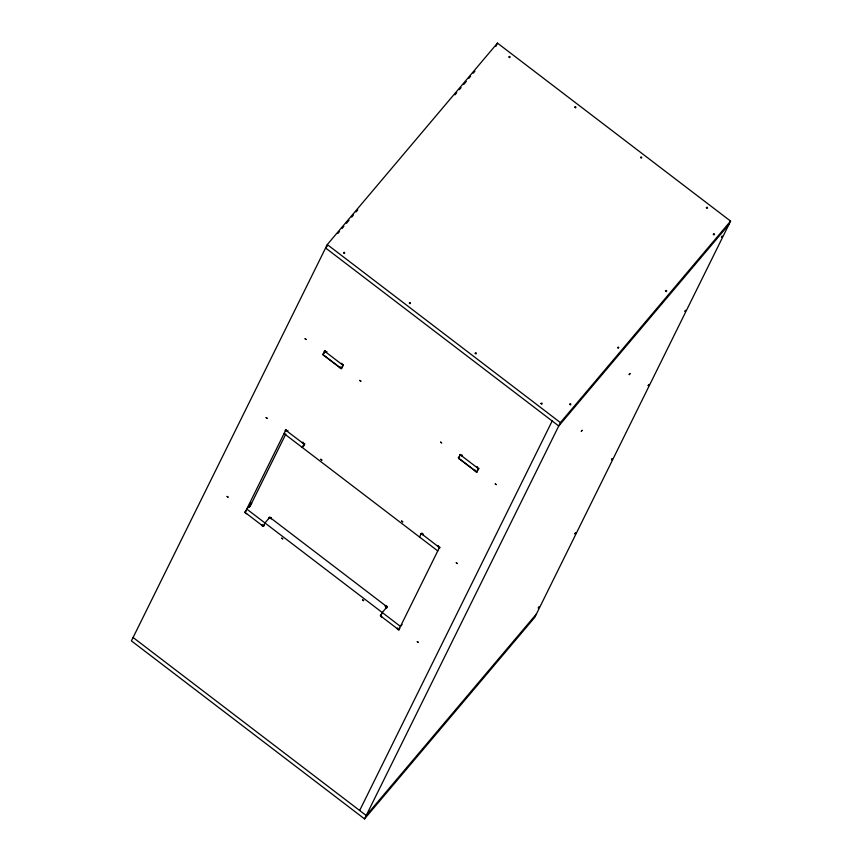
<?xml version="1.0" encoding="UTF-8"?>
<svg xmlns="http://www.w3.org/2000/svg" width="862" height="862" viewBox="0 0 862 862"><rect width="100%" height="100%" fill="white"/><g stroke="black" fill="none" stroke-linecap="round" stroke-linejoin="round"><path stroke-width="1.29" d="M629.185 374.614L630.014 373.58M538.254 607.936L539.084 606.902L538.308 607.936M574.889 533.804L575.719 532.77M611.524 459.672L612.354 458.649M648.159 385.551L649 384.517M684.794 311.419L685.635 310.385M721.429 237.287L722.27 236.263M327.28 244.582L131.412 640.886L364.54 818.9L534.72 617.418L730.588 221.114L497.46 43.1L327.28 244.582L560.408 422.595L364.54 818.9M249.301 505.886L250.971 502.492M249.247 507.028L250.368 504.766A1.422 1.271 26.3 0 0 250.756 502.352M250.67 505.132L285.861 433.931M495.779 46.494L497.46 43.1M270.366 518.461L270.787 517.609M271.131 518.935L271.347 518.515A1.422 1.271 26.3 0 0 269.741 517.286L264.957 522.954L263.276 526.359A1.422 0.636 40.2 0 1 261.66 525.195L262.253 524.484M385.12 606.266L385.443 605.63A1.422 1.271 26.3 0 1 387.038 606.848A1.422 1.271 26.3 0 1 385.874 608.227M419.557 537.037L421.238 533.632A1.422 0.636 40.2 0 1 422.865 534.796L423.457 534.084M385.853 607.225L386.478 605.954M359.659 810.495L552.176 420.99M629.982 373.655L629.217 374.636M685.312 310.88L685.592 310.374M574.965 533.783L575.288 533.201M575.277 533.427L575.687 532.748M327.334 245.929L325.599 247.987L558.727 425.99L728.907 224.508M337.753 233.591L339.499 231.533M342.095 228.452L343.841 226.394M346.438 223.312L349.045 220.23M351.653 217.138L353.388 215.091M355.995 211.998L357.73 209.951M454.974 94.809L456.709 92.751M459.317 89.67L461.051 87.612M463.659 84.53L466.256 81.448M468.863 78.367L470.598 76.309M473.206 73.227L474.94 71.169M325.534 350.64L324.338 352.052A1.422 0.636 40.2 0 1 324.748 351.222A1.422 0.636 40.2 0 1 326.342 352.45L326.946 351.739M324.026 353.204L323.422 353.905A1.422 0.636 40.2 0 0 323.013 354.735A1.422 0.636 40.2 0 0 324.608 355.952L339.628 367.427A1.422 0.636 40.2 0 0 341.223 368.645A1.422 0.636 40.2 0 0 341.632 367.815L342.236 367.104M341.966 363.204L341.363 363.915A1.422 0.636 40.2 0 1 342.957 365.132A1.422 0.636 40.2 0 1 342.548 365.962L343.453 364.895M286.249 429.879L285.354 430.935A1.422 0.636 40.2 0 1 285.764 430.106A1.422 0.636 40.2 0 1 287.358 431.334L287.962 430.623M339.628 367.427L340.231 366.716M302.971 442.087L302.379 442.799A1.422 0.636 40.2 0 1 303.974 444.016L302.271 447.475L304.663 444.641M251.532 503.386L246.747 509.054L400.464 626.426L402.058 624.541M246.047 510.972L245.444 511.672A1.422 0.636 40.2 0 0 245.045 512.502A1.422 0.636 40.2 0 0 246.64 513.72M249.043 507.427L249.635 506.716M249.937 506.36L250.239 506.005A1.422 0.636 40.2 0 0 249.668 506.403A1.422 1.271 26.3 0 0 249.064 505.735M304.76 443.424L303.564 444.846A1.422 0.636 40.2 0 0 303.974 444.016L285.731 430.17L245.067 512.448L263.276 526.359A1.422 0.636 40.2 0 0 263.664 525.583L264.257 524.872M460.739 454.457L459.845 455.524A1.422 0.636 40.2 0 1 460.254 454.694A1.422 0.636 40.2 0 1 461.849 455.912L462.452 455.201M459.521 456.666L458.929 457.377A1.422 0.636 40.2 0 0 458.519 458.207A1.422 0.636 40.2 0 0 460.114 459.424L475.134 470.889A1.422 0.636 40.2 0 0 476.729 472.107A1.422 0.636 40.2 0 0 477.139 471.288L477.742 470.577M477.462 466.676L476.869 467.376A1.422 0.636 40.2 0 1 478.464 468.605A1.422 0.636 40.2 0 1 478.054 469.424L478.949 468.368M422.057 532.985L420.861 534.408A1.422 0.636 40.2 0 1 421.27 533.578L439.448 547.542L398.783 629.82L380.573 615.91L382.254 612.516L387.038 606.848L269.741 517.286A1.422 1.271 26.3 0 0 268.578 518.665M475.134 470.889L475.727 470.189M438.478 545.56L437.885 546.26A1.422 0.636 40.2 0 1 439.48 547.489A1.422 0.636 40.2 0 1 439.07 548.307L439.965 547.251M381.554 614.434L380.95 615.145A1.422 0.636 40.2 0 0 380.541 615.974A1.422 0.636 40.2 0 0 382.135 617.192M560.408 422.595L730.588 221.114M397.759 627.956L397.156 628.657A1.422 0.636 40.2 0 0 398.761 629.874A1.422 0.636 40.2 0 0 399.171 629.055L399.763 628.344M536.401 614.013L366.221 815.506L133.093 637.492M722.227 236.242L721.516 237.265M648.957 384.495L648.213 385.551M611.578 459.672L612.322 458.627M284.051 433.564L437.767 550.937M343.572 252.792C345.145 255.001 344.897 250.831 343.572 252.792M409.375 303.036C411.045 305.245 410.56 301 409.375 303.036M475.188 353.291C476.632 355.532 476.675 351.34 475.199 353.226M508.957 56.967C510.336 59.23 510.498 55.082 508.957 56.967M540.991 403.535C542.079 405.83 542.92 401.746 541.002 403.481M569.75 404.256C571.269 406.465 571.053 402.425 569.771 404.138M574.771 107.222C576.333 109.399 576.236 105.261 574.782 107.157M617.612 347.591C618.959 349.875 619.185 345.684 617.612 347.591M640.585 157.466C641.974 159.729 642.093 155.58 640.585 157.401M665.475 290.925C666.563 293.209 667.393 289.158 665.475 290.86M706.387 207.72C707.616 210.005 708.144 205.846 706.398 207.656M713.337 234.259C714.706 236.511 714.986 232.298 713.348 234.195M227.137 496.48L228.225 497.288L227.148 496.426M266.121 417.596L267.209 418.404L266.121 417.596M281.766 538.2L282.865 539.009L281.788 538.147M305.105 338.712L306.204 339.52L305.116 338.68M320.761 459.317L321.849 460.125L320.761 459.317M359.745 380.433L360.833 381.241L359.745 380.433M362.633 599.952L363.732 600.749L362.643 599.92M401.627 521.068L402.716 521.866L401.627 521.068M417.273 641.673L418.372 642.47L417.283 641.64M440.611 442.184L441.7 442.982L440.622 442.12M456.257 562.789L457.356 563.586L456.289 562.703M495.251 483.905L496.34 484.703L495.251 483.873M581.333 431.259L582.152 430.257L581.354 431.215M324.715 351.287L323.045 354.681L341.255 368.591L342.936 365.186L324.715 351.287M460.222 454.748L458.541 458.153L476.761 472.053L478.432 468.659L460.222 454.748"/></g></svg>
